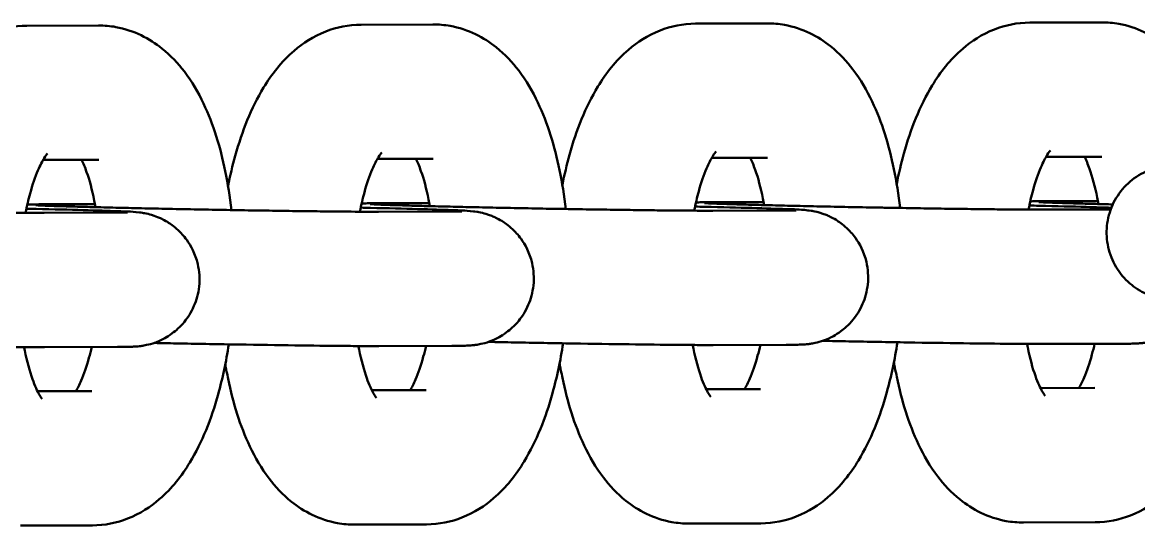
# Model space of a CAD drawing. Header units: millimetres. Extents: x 170 to 5770, y -1450 to 5650.
# Drawn here: x 1916.01 to 1965.89, y 2087.52 to 2110 of the extents above; entities that cross this region are included whole.
import ezdxf

# ---------------------------------------------------------------- set-up
doc = ezdxf.new("R2010")
doc.units = ezdxf.units.MM
doc.header["$LTSCALE"] = 10
doc.layers.add('Viditelná (ISO)', color=7, linetype='Continuous', lineweight=50)

# ---------------------------------------------------------------- blocks, each defined once
blk = doc.blocks.new('VVZ-VH101-2')
at = {"layer": 'Viditelná (ISO)'}
for p, q in [((1794.236, -3540), (1791.025, -3540.011)), ((1749.415, -3540.141), (1746.204, -3540.151)), ((1764.355, -3540.094), (1761.144, -3540.104)), ((1779.295, -3540.047), (1776.084, -3540.057)), ((1794.254, -3546), (1791.755, -3546.008)), ((1749.433, -3546.14), (1746.934, -3546.148)), ((1764.374, -3546.094), (1761.874, -3546.102)), ((1779.314, -3546.047), (1776.814, -3546.055)), ((1791.767, -3547.987), (1794.072, -3547.98)), ((1746.946, -3548.127), (1749.251, -3548.12)), ((1750.238, -3548.496), (1746.98, -3548.506)), ((1761.886, -3548.08), (1764.191, -3548.073)), ((1765.178, -3548.449), (1761.921, -3548.459)), ((1776.826, -3548.033), (1779.132, -3548.026)), ((1780.118, -3548.402), (1776.861, -3548.412)), ((1794.646, -3548.357), (1791.801, -3548.366)), ((1750.256, -3554.496), (1746.998, -3554.506)), ((1765.196, -3554.449), (1761.939, -3554.459)), ((1780.137, -3554.402), (1776.879, -3554.412)), ((1795.077, -3554.356), (1791.819, -3554.366)), ((1746.685, -3556.478), (1749.117, -3556.47)), ((1761.626, -3556.431), (1764.057, -3556.424)), ((1776.566, -3556.385), (1778.998, -3556.377)), ((1791.506, -3556.338), (1793.938, -3556.33)), ((1745.925, -3562.48), (1749.136, -3562.47)), ((1760.865, -3562.434), (1764.076, -3562.424)), ((1775.806, -3562.387), (1779.017, -3562.377)), ((1790.746, -3562.34), (1793.957, -3562.33))]:
    blk.add_line(p, q, dxfattribs=at)
for points, knots in [([(1791.025, -3540.011), (1790.472, -3540.012), (1789.926, -3540.127), (1788.893, -3540.532), (1788.426, -3540.839), (1787.459, -3541.67), (1787.03, -3542.228), (1786.11, -3543.74), (1785.71, -3544.759), (1785.28, -3546.304), (1785.173, -3546.757), (1785.082, -3547.22)], [0, 0, 0, 0, 0.153086, 0.153086, 0.32941, 0.32941, 0.586642, 0.586642, 0.985112, 0.985112, 1.143484, 1.143484, 1.143484, 1.143484]), ([(1799.861, -3546.336), (1799.641, -3545.319), (1799.342, -3544.366), (1798.687, -3542.99), (1798.411, -3542.513), (1797.788, -3541.693), (1797.462, -3541.34), (1796.519, -3540.586), (1795.815, -3540.214), (1794.755, -3540.023), (1794.495, -3540), (1794.236, -3540)], [5.250578, 5.250578, 5.250578, 5.250578, 5.609649, 5.609649, 5.814278, 5.814278, 5.981726, 5.981726, 6.211342, 6.211342, 6.283185, 6.283185, 6.283185, 6.283185]), ([(1746.204, -3540.151), (1745.651, -3540.152), (1745.105, -3540.267), (1744.073, -3540.672), (1743.605, -3540.979), (1742.638, -3541.81), (1742.209, -3542.368), (1741.289, -3543.88), (1740.89, -3544.899), (1740.459, -3546.444), (1740.352, -3546.897), (1740.261, -3547.36)], [0, 0, 0, 0, 0.153086, 0.153086, 0.32941, 0.32941, 0.586642, 0.586642, 0.985112, 0.985112, 1.143484, 1.143484, 1.143484, 1.143484]), ([(1755.35, -3548.384), (1755.283, -3547.791), (1755.193, -3547.21), (1754.854, -3545.566), (1754.544, -3544.556), (1753.866, -3543.13), (1753.59, -3542.653), (1752.967, -3541.833), (1752.641, -3541.48), (1751.698, -3540.726), (1750.994, -3540.354), (1749.934, -3540.163), (1749.674, -3540.14), (1749.415, -3540.141)], [5.033433, 5.033433, 5.033433, 5.033433, 5.230427, 5.230427, 5.609649, 5.609649, 5.814278, 5.814278, 5.981726, 5.981726, 6.211342, 6.211342, 6.283185, 6.283185, 6.283185, 6.283185]), ([(1761.144, -3540.104), (1760.591, -3540.106), (1760.046, -3540.22), (1759.013, -3540.626), (1758.545, -3540.933), (1757.579, -3541.763), (1757.15, -3542.321), (1756.229, -3543.834), (1755.83, -3544.852), (1755.399, -3546.398), (1755.292, -3546.85), (1755.201, -3547.314)], [0, 0, 0, 0, 0.153086, 0.153086, 0.32941, 0.32941, 0.586642, 0.586642, 0.985112, 0.985112, 1.143484, 1.143484, 1.143484, 1.143484]), ([(1770.291, -3548.337), (1770.224, -3547.744), (1770.133, -3547.164), (1769.794, -3545.52), (1769.484, -3544.509), (1768.807, -3543.083), (1768.531, -3542.606), (1767.908, -3541.787), (1767.582, -3541.433), (1766.638, -3540.679), (1765.935, -3540.308), (1764.875, -3540.116), (1764.615, -3540.093), (1764.355, -3540.094)], [5.033433, 5.033433, 5.033433, 5.033433, 5.230427, 5.230427, 5.609649, 5.609649, 5.814278, 5.814278, 5.981726, 5.981726, 6.211342, 6.211342, 6.283185, 6.283185, 6.283185, 6.283185]), ([(1776.084, -3540.057), (1775.531, -3540.059), (1774.986, -3540.173), (1773.953, -3540.579), (1773.486, -3540.886), (1772.519, -3541.716), (1772.09, -3542.275), (1771.17, -3543.787), (1770.77, -3544.806), (1770.339, -3546.351), (1770.233, -3546.804), (1770.141, -3547.267)], [0, 0, 0, 0, 0.153086, 0.153086, 0.32941, 0.32941, 0.586642, 0.586642, 0.985112, 0.985112, 1.143484, 1.143484, 1.143484, 1.143484]), ([(1785.231, -3548.29), (1785.164, -3547.697), (1785.073, -3547.117), (1784.734, -3545.473), (1784.425, -3544.462), (1783.747, -3543.036), (1783.471, -3542.56), (1782.848, -3541.74), (1782.522, -3541.387), (1781.578, -3540.633), (1780.875, -3540.261), (1779.815, -3540.07), (1779.555, -3540.046), (1779.295, -3540.047)], [5.033433, 5.033433, 5.033433, 5.033433, 5.230427, 5.230427, 5.609649, 5.609649, 5.814278, 5.814278, 5.981726, 5.981726, 6.211342, 6.211342, 6.283185, 6.283185, 6.283185, 6.283185]), ([(1747.133, -3545.858), (1747.133, -3545.858), (1747.131, -3545.86), (1747.109, -3545.884), (1747.054, -3545.951), (1746.904, -3546.193), (1746.804, -3546.382), (1746.584, -3546.9), (1746.463, -3547.247), (1746.28, -3547.91), (1746.211, -3548.199), (1746.151, -3548.504)], [0.3775783, 0.3775783, 0.3775783, 0.3775783, 0.4142906, 0.4142906, 0.578281, 0.578281, 0.7672769, 0.7672769, 0.9900535, 0.9900535, 1.1406583, 1.1406583, 1.1406583, 1.1406583]), ([(1762.074, -3545.811), (1762.074, -3545.811), (1762.071, -3545.813), (1762.049, -3545.838), (1761.994, -3545.905), (1761.844, -3546.146), (1761.745, -3546.335), (1761.524, -3546.853), (1761.403, -3547.201), (1761.22, -3547.863), (1761.152, -3548.152), (1761.091, -3548.457)], [0.3775783, 0.3775783, 0.3775783, 0.3775783, 0.4142906, 0.4142906, 0.578281, 0.578281, 0.7672769, 0.7672769, 0.9900535, 0.9900535, 1.1406583, 1.1406583, 1.1406583, 1.1406583]), ([(1777.014, -3545.764), (1777.014, -3545.764), (1777.012, -3545.767), (1776.989, -3545.791), (1776.934, -3545.858), (1776.785, -3546.1), (1776.685, -3546.289), (1776.465, -3546.807), (1776.343, -3547.154), (1776.16, -3547.816), (1776.092, -3548.105), (1776.031, -3548.411)], [0.3775783, 0.3775783, 0.3775783, 0.3775783, 0.4142906, 0.4142906, 0.578281, 0.578281, 0.7672769, 0.7672769, 0.9900535, 0.9900535, 1.1406583, 1.1406583, 1.1406583, 1.1406583]), ([(1791.954, -3545.718), (1791.954, -3545.718), (1791.952, -3545.72), (1791.93, -3545.744), (1791.875, -3545.811), (1791.725, -3546.053), (1791.625, -3546.242), (1791.405, -3546.76), (1791.283, -3547.107), (1791.101, -3547.77), (1791.032, -3548.059), (1790.972, -3548.364)], [0.3775783, 0.3775783, 0.3775783, 0.3775783, 0.4142906, 0.4142906, 0.578281, 0.578281, 0.7672769, 0.7672769, 0.9900535, 0.9900535, 1.1406583, 1.1406583, 1.1406583, 1.1406583]), ([(1794.096, -3548.116), (1794.079, -3548.017), (1794.061, -3547.92), (1793.946, -3547.332), (1793.826, -3546.896), (1793.625, -3546.329), (1793.546, -3546.145), (1793.475, -3546.003)], [5.1618502, 5.1618502, 5.1618502, 5.1618502, 5.2116281, 5.2116281, 5.4704627, 5.4704627, 5.6323724, 5.6323724, 5.6323724, 5.6323724]), ([(1749.275, -3548.256), (1749.258, -3548.157), (1749.24, -3548.06), (1749.125, -3547.473), (1749.005, -3547.036), (1748.804, -3546.469), (1748.725, -3546.285), (1748.655, -3546.143)], [5.1618502, 5.1618502, 5.1618502, 5.1618502, 5.2116281, 5.2116281, 5.4704627, 5.4704627, 5.6323724, 5.6323724, 5.6323724, 5.6323724]), ([(1764.215, -3548.21), (1764.198, -3548.111), (1764.181, -3548.014), (1764.065, -3547.426), (1763.946, -3546.989), (1763.745, -3546.422), (1763.666, -3546.238), (1763.595, -3546.096)], [5.1618502, 5.1618502, 5.1618502, 5.1618502, 5.2116281, 5.2116281, 5.4704627, 5.4704627, 5.6323724, 5.6323724, 5.6323724, 5.6323724]), ([(1779.156, -3548.163), (1779.139, -3548.064), (1779.121, -3547.967), (1779.005, -3547.379), (1778.886, -3546.943), (1778.685, -3546.375), (1778.606, -3546.191), (1778.535, -3546.05)], [5.1618502, 5.1618502, 5.1618502, 5.1618502, 5.2116281, 5.2116281, 5.4704627, 5.4704627, 5.6323724, 5.6323724, 5.6323724, 5.6323724]), ([(1797.528, -3552.391), (1797.505, -3552.391), (1797.484, -3552.391), (1797.438, -3552.391), (1797.416, -3552.391), (1797.362, -3552.389), (1797.349, -3552.389), (1797.318, -3552.387), (1797.301, -3552.386), (1797.241, -3552.383), (1797.191, -3552.379), (1797.042, -3552.362), (1796.936, -3552.346), (1796.627, -3552.279), (1796.424, -3552.213), (1795.968, -3552.007), (1795.72, -3551.849), (1795.26, -3551.452), (1795.05, -3551.201), (1794.723, -3550.654), (1794.603, -3550.35), (1794.465, -3549.728), (1794.446, -3549.402), (1794.511, -3548.768), (1794.596, -3548.452), (1794.856, -3547.871), (1795.036, -3547.598), (1795.467, -3547.128), (1795.723, -3546.926), (1796.139, -3546.694), (1796.283, -3546.628), (1796.578, -3546.519), (1796.731, -3546.477), (1796.937, -3546.436), (1796.993, -3546.427), (1797.095, -3546.412), (1797.143, -3546.407), (1797.202, -3546.401), (1797.219, -3546.4), (1797.295, -3546.394), (1797.322, -3546.393), (1797.39, -3546.39), (1797.42, -3546.389), (1797.565, -3546.384), (1797.715, -3546.381), (1798.295, -3546.368), (1798.85, -3546.356), (1800.128, -3546.331), (1800.831, -3546.318), (1802.354, -3546.289), (1803.193, -3546.274), (1804.901, -3546.244), (1805.792, -3546.229), (1807.514, -3546.199), (1808.367, -3546.185), (1809.93, -3546.159), (1810.66, -3546.148), (1811.906, -3546.129), (1812.438, -3546.121), (1813.244, -3546.11), (1813.519, -3546.107), (1813.698, -3546.106), (1813.713, -3546.106), (1813.729, -3546.106)], [0, 0, 0, 0, 0.039337, 0.039337, 0.068948, 0.068948, 0.076841, 0.076841, 0.084758, 0.084758, 0.100846, 0.100846, 0.132709, 0.132709, 0.196079, 0.196079, 0.282696, 0.282696, 0.378323, 0.378323, 0.473906, 0.473906, 0.569501, 0.569501, 0.665096, 0.665096, 0.760691, 0.760691, 0.856282, 0.856282, 0.903554, 0.903554, 0.950706, 0.950706, 0.967761, 0.967761, 0.983739, 0.983739, 0.991659, 0.991659, 1.024165, 1.024165, 1.087146, 1.087146, 1.263406, 1.263406, 1.569696, 1.569696, 1.83183, 1.83183, 2.092884, 2.092884, 2.353579, 2.353579, 2.614196, 2.614196, 2.874869, 2.874869, 3.135823, 3.135823, 3.397924, 3.397924, 3.424439, 3.424439, 3.424439, 3.424439]), ([(1791.05, -3547.998), (1791.062, -3547.997), (1791.074, -3547.997), (1791.285, -3547.989), (1791.481, -3547.988), (1791.767, -3547.987)], [2.876651, 2.876651, 2.876651, 2.876651, 2.8916677, 2.8916677, 3.1415927, 3.1415927, 3.1415927, 3.1415927]), ([(1746.98, -3548.506), (1746.681, -3548.507), (1746.266, -3548.505), (1745.626, -3548.501), (1745.484, -3548.499), (1745.187, -3548.497), (1745.032, -3548.495), (1744.709, -3548.492), (1744.542, -3548.49), (1744.2, -3548.486), (1744.026, -3548.484), (1743.665, -3548.48), (1743.479, -3548.477), (1743.097, -3548.472), (1742.9, -3548.47), (1742.501, -3548.464), (1742.297, -3548.461), (1741.888, -3548.455), (1741.682, -3548.451), (1741.266, -3548.445), (1741.055, -3548.441), (1740.628, -3548.434), (1740.412, -3548.431), (1739.978, -3548.423), (1739.761, -3548.419), (1739.328, -3548.411), (1739.114, -3548.407), (1738.685, -3548.399), (1738.472, -3548.395), (1738.045, -3548.387), (1737.832, -3548.382), (1737.409, -3548.374), (1737.2, -3548.369), (1736.789, -3548.361), (1736.588, -3548.356), (1736.193, -3548.348), (1735.999, -3548.343), (1735.617, -3548.334), (1735.428, -3548.33), (1735.06, -3548.321), (1734.881, -3548.317), (1734.536, -3548.308), (1734.369, -3548.304), (1734.048, -3548.295), (1733.894, -3548.291), (1733.597, -3548.283), (1733.453, -3548.279), (1733.179, -3548.271), (1733.049, -3548.267), (1732.805, -3548.259), (1732.691, -3548.256), (1732.481, -3548.249), (1732.386, -3548.245), (1732.208, -3548.239), (1732.126, -3548.236), (1731.979, -3548.23), (1731.914, -3548.227), (1731.803, -3548.221), (1731.758, -3548.219), (1731.689, -3548.215), (1731.665, -3548.213), (1731.665, -3548.213)], [0, 0, 0, 0, 0.291065, 0.291065, 0.369031, 0.369031, 0.447961, 0.447961, 0.526863, 0.526863, 0.604755, 0.604755, 0.683697, 0.683697, 0.763647, 0.763647, 0.843586, 0.843586, 0.922499, 0.922499, 1.001678, 1.001678, 1.081879, 1.081879, 1.162078, 1.162078, 1.241252, 1.241252, 1.320455, 1.320455, 1.400689, 1.400689, 1.48093, 1.48093, 1.56015, 1.56015, 1.639213, 1.639213, 1.719318, 1.719318, 1.799442, 1.799442, 1.878555, 1.878555, 1.957073, 1.957073, 2.036659, 2.036659, 2.116295, 2.116295, 2.194939, 2.194939, 2.270754, 2.270754, 2.347787, 2.347787, 2.425062, 2.425062, 2.501304, 2.501304, 2.58091, 2.58091, 2.58091, 2.58091]), ([(1746.188, -3548.323), (1746.335, -3548.326), (1746.479, -3548.329), (1747.401, -3548.351), (1748.115, -3548.368), (1749.348, -3548.403), (1749.864, -3548.419), (1750.678, -3548.45), (1750.788, -3548.438), (1751.272, -3548.495), (1751.314, -3548.5), (1751.431, -3548.518), (1751.499, -3548.529), (1751.715, -3548.581), (1751.826, -3548.605), (1752.155, -3548.739), (1752.291, -3548.796), (1752.619, -3548.997), (1752.779, -3549.104), (1753.09, -3549.396), (1753.22, -3549.532), (1753.54, -3549.974), (1753.739, -3550.337), (1753.919, -3551.108), (1753.944, -3551.459), (1753.874, -3552.114), (1753.788, -3552.414), (1753.552, -3552.962), (1753.397, -3553.193), (1753.049, -3553.621), (1752.863, -3553.776), (1752.455, -3554.078), (1752.276, -3554.161), (1751.883, -3554.335), (1751.751, -3554.365), (1751.523, -3554.422), (1751.448, -3554.434), (1751.324, -3554.454), (1751.279, -3554.46), (1751.186, -3554.47), (1751.146, -3554.474), (1751.036, -3554.482), (1750.986, -3554.484), (1750.737, -3554.494), (1750.542, -3554.495), (1750.256, -3554.496)], [4.72633, 4.72633, 4.72633, 4.72633, 4.785175, 4.785175, 5.107075, 5.107075, 5.432063, 5.432063, 5.779215, 5.779215, 5.807005, 5.807005, 5.83185, 5.83185, 5.848936, 5.848936, 5.857274, 5.857274, 5.862769, 5.862769, 5.866038, 5.866038, 5.870662, 5.870662, 5.873803, 5.873803, 5.876779, 5.876779, 5.880228, 5.880228, 5.884991, 5.884991, 5.892836, 5.892836, 5.907239, 5.907239, 5.924497, 5.924497, 5.943028, 5.943028, 5.970649, 5.970649, 6.03326, 6.03326, 6.283185, 6.283185, 6.283185, 6.283185]), ([(1746.229, -3548.138), (1746.241, -3548.138), (1746.253, -3548.137), (1746.464, -3548.129), (1746.66, -3548.128), (1746.946, -3548.127)], [2.876651, 2.876651, 2.876651, 2.876651, 2.8916677, 2.8916677, 3.1415927, 3.1415927, 3.1415927, 3.1415927]), ([(1761.921, -3548.459), (1761.621, -3548.46), (1761.206, -3548.459), (1760.566, -3548.454), (1760.425, -3548.453), (1760.128, -3548.45), (1759.972, -3548.449), (1759.649, -3548.445), (1759.482, -3548.444), (1759.141, -3548.44), (1758.966, -3548.438), (1758.605, -3548.433), (1758.419, -3548.431), (1758.037, -3548.426), (1757.841, -3548.423), (1757.441, -3548.417), (1757.238, -3548.414), (1756.829, -3548.408), (1756.623, -3548.405), (1756.206, -3548.398), (1755.995, -3548.395), (1755.568, -3548.388), (1755.352, -3548.384), (1754.918, -3548.376), (1754.701, -3548.372), (1754.269, -3548.365), (1754.054, -3548.361), (1753.626, -3548.352), (1753.412, -3548.348), (1752.985, -3548.34), (1752.772, -3548.336), (1752.349, -3548.327), (1752.14, -3548.323), (1751.73, -3548.314), (1751.529, -3548.31), (1751.133, -3548.301), (1750.939, -3548.296), (1750.557, -3548.288), (1750.368, -3548.283), (1750.001, -3548.274), (1749.821, -3548.27), (1749.476, -3548.261), (1749.309, -3548.257), (1748.989, -3548.249), (1748.835, -3548.245), (1748.537, -3548.236), (1748.393, -3548.232), (1748.119, -3548.224), (1747.989, -3548.22), (1747.745, -3548.213), (1747.631, -3548.209), (1747.422, -3548.202), (1747.326, -3548.199), (1747.148, -3548.192), (1747.066, -3548.189), (1746.919, -3548.183), (1746.854, -3548.18), (1746.744, -3548.175), (1746.698, -3548.172), (1746.629, -3548.168), (1746.606, -3548.167), (1746.606, -3548.167)], [0, 0, 0, 0, 0.291065, 0.291065, 0.369031, 0.369031, 0.447961, 0.447961, 0.526863, 0.526863, 0.604755, 0.604755, 0.683697, 0.683697, 0.763647, 0.763647, 0.843586, 0.843586, 0.922499, 0.922499, 1.001678, 1.001678, 1.081879, 1.081879, 1.162078, 1.162078, 1.241252, 1.241252, 1.320455, 1.320455, 1.400689, 1.400689, 1.48093, 1.48093, 1.56015, 1.56015, 1.639213, 1.639213, 1.719318, 1.719318, 1.799442, 1.799442, 1.878555, 1.878555, 1.957073, 1.957073, 2.036659, 2.036659, 2.116295, 2.116295, 2.194939, 2.194939, 2.270754, 2.270754, 2.347787, 2.347787, 2.425062, 2.425062, 2.501304, 2.501304, 2.58091, 2.58091, 2.58091, 2.58091]), ([(1750.705, -3548.49), (1750.705, -3548.49), (1750.701, -3548.49), (1750.668, -3548.492), (1750.584, -3548.493), (1750.404, -3548.495), (1750.326, -3548.496), (1750.238, -3548.496)], [6.0234812, 6.0234812, 6.0234812, 6.0234812, 6.0517517, 6.0517517, 6.197238, 6.197238, 6.2831853, 6.2831853, 6.2831853, 6.2831853]), ([(1761.128, -3548.276), (1761.275, -3548.279), (1761.42, -3548.283), (1762.342, -3548.304), (1763.056, -3548.322), (1764.288, -3548.356), (1764.804, -3548.372), (1765.618, -3548.403), (1765.729, -3548.392), (1766.212, -3548.448), (1766.254, -3548.453), (1766.372, -3548.472), (1766.439, -3548.482), (1766.655, -3548.535), (1766.766, -3548.559), (1767.095, -3548.692), (1767.231, -3548.75), (1767.56, -3548.951), (1767.719, -3549.057), (1768.031, -3549.349), (1768.16, -3549.486), (1768.481, -3549.928), (1768.679, -3550.291), (1768.859, -3551.061), (1768.884, -3551.412), (1768.814, -3552.067), (1768.729, -3552.368), (1768.492, -3552.915), (1768.337, -3553.147), (1767.989, -3553.574), (1767.804, -3553.729), (1767.395, -3554.032), (1767.217, -3554.114), (1766.824, -3554.289), (1766.691, -3554.318), (1766.463, -3554.375), (1766.389, -3554.388), (1766.264, -3554.408), (1766.22, -3554.413), (1766.126, -3554.424), (1766.087, -3554.427), (1765.976, -3554.435), (1765.926, -3554.437), (1765.678, -3554.447), (1765.482, -3554.448), (1765.196, -3554.449)], [4.72633, 4.72633, 4.72633, 4.72633, 4.785175, 4.785175, 5.107075, 5.107075, 5.432063, 5.432063, 5.779215, 5.779215, 5.807005, 5.807005, 5.83185, 5.83185, 5.848936, 5.848936, 5.857274, 5.857274, 5.862769, 5.862769, 5.866038, 5.866038, 5.870662, 5.870662, 5.873803, 5.873803, 5.876779, 5.876779, 5.880228, 5.880228, 5.884991, 5.884991, 5.892836, 5.892836, 5.907239, 5.907239, 5.924497, 5.924497, 5.943028, 5.943028, 5.970649, 5.970649, 6.03326, 6.03326, 6.283185, 6.283185, 6.283185, 6.283185]), ([(1761.169, -3548.091), (1761.182, -3548.091), (1761.194, -3548.09), (1761.404, -3548.082), (1761.6, -3548.081), (1761.886, -3548.08)], [2.876651, 2.876651, 2.876651, 2.876651, 2.8916677, 2.8916677, 3.1415927, 3.1415927, 3.1415927, 3.1415927]), ([(1776.861, -3548.412), (1776.562, -3548.413), (1776.147, -3548.412), (1775.507, -3548.407), (1775.365, -3548.406), (1775.068, -3548.403), (1774.912, -3548.402), (1774.59, -3548.399), (1774.423, -3548.397), (1774.081, -3548.393), (1773.906, -3548.391), (1773.546, -3548.386), (1773.36, -3548.384), (1772.977, -3548.379), (1772.781, -3548.376), (1772.381, -3548.37), (1772.178, -3548.367), (1771.769, -3548.361), (1771.563, -3548.358), (1771.146, -3548.351), (1770.936, -3548.348), (1770.509, -3548.341), (1770.293, -3548.337), (1769.859, -3548.33), (1769.641, -3548.326), (1769.209, -3548.318), (1768.994, -3548.314), (1768.566, -3548.306), (1768.353, -3548.302), (1767.926, -3548.293), (1767.712, -3548.289), (1767.29, -3548.28), (1767.08, -3548.276), (1766.67, -3548.267), (1766.469, -3548.263), (1766.074, -3548.254), (1765.88, -3548.25), (1765.497, -3548.241), (1765.309, -3548.237), (1764.941, -3548.228), (1764.762, -3548.223), (1764.416, -3548.215), (1764.25, -3548.21), (1763.929, -3548.202), (1763.775, -3548.198), (1763.477, -3548.19), (1763.333, -3548.186), (1763.06, -3548.178), (1762.93, -3548.174), (1762.685, -3548.166), (1762.571, -3548.162), (1762.362, -3548.155), (1762.266, -3548.152), (1762.088, -3548.145), (1762.007, -3548.142), (1761.86, -3548.136), (1761.794, -3548.133), (1761.684, -3548.128), (1761.638, -3548.126), (1761.569, -3548.122), (1761.546, -3548.12), (1761.546, -3548.12)], [0, 0, 0, 0, 0.291065, 0.291065, 0.369031, 0.369031, 0.447961, 0.447961, 0.526863, 0.526863, 0.604755, 0.604755, 0.683697, 0.683697, 0.763647, 0.763647, 0.843586, 0.843586, 0.922499, 0.922499, 1.001678, 1.001678, 1.081879, 1.081879, 1.162078, 1.162078, 1.241252, 1.241252, 1.320455, 1.320455, 1.400689, 1.400689, 1.48093, 1.48093, 1.56015, 1.56015, 1.639213, 1.639213, 1.719318, 1.719318, 1.799442, 1.799442, 1.878555, 1.878555, 1.957073, 1.957073, 2.036659, 2.036659, 2.116295, 2.116295, 2.194939, 2.194939, 2.270754, 2.270754, 2.347787, 2.347787, 2.425062, 2.425062, 2.501304, 2.501304, 2.58091, 2.58091, 2.58091, 2.58091]), ([(1765.645, -3548.444), (1765.645, -3548.444), (1765.642, -3548.444), (1765.608, -3548.445), (1765.524, -3548.447), (1765.345, -3548.448), (1765.266, -3548.449), (1765.178, -3548.449)], [6.0234812, 6.0234812, 6.0234812, 6.0234812, 6.0517517, 6.0517517, 6.197238, 6.197238, 6.2831853, 6.2831853, 6.2831853, 6.2831853]), ([(1776.069, -3548.229), (1776.215, -3548.233), (1776.36, -3548.236), (1777.282, -3548.257), (1777.996, -3548.275), (1779.229, -3548.309), (1779.744, -3548.326), (1780.559, -3548.356), (1780.669, -3548.345), (1781.152, -3548.401), (1781.194, -3548.406), (1781.312, -3548.425), (1781.379, -3548.435), (1781.596, -3548.488), (1781.706, -3548.512), (1782.036, -3548.645), (1782.172, -3548.703), (1782.5, -3548.904), (1782.659, -3549.011), (1782.971, -3549.302), (1783.1, -3549.439), (1783.421, -3549.881), (1783.62, -3550.244), (1783.8, -3551.015), (1783.824, -3551.366), (1783.755, -3552.02), (1783.669, -3552.321), (1783.432, -3552.868), (1783.278, -3553.1), (1782.929, -3553.528), (1782.744, -3553.683), (1782.335, -3553.985), (1782.157, -3554.068), (1781.764, -3554.242), (1781.632, -3554.272), (1781.403, -3554.329), (1781.329, -3554.341), (1781.205, -3554.361), (1781.16, -3554.366), (1781.066, -3554.377), (1781.027, -3554.38), (1780.917, -3554.389), (1780.867, -3554.391), (1780.618, -3554.4), (1780.422, -3554.402), (1780.137, -3554.402)], [4.72633, 4.72633, 4.72633, 4.72633, 4.785175, 4.785175, 5.107075, 5.107075, 5.432063, 5.432063, 5.779215, 5.779215, 5.807005, 5.807005, 5.83185, 5.83185, 5.848936, 5.848936, 5.857274, 5.857274, 5.862769, 5.862769, 5.866038, 5.866038, 5.870662, 5.870662, 5.873803, 5.873803, 5.876779, 5.876779, 5.880228, 5.880228, 5.884991, 5.884991, 5.892836, 5.892836, 5.907239, 5.907239, 5.924497, 5.924497, 5.943028, 5.943028, 5.970649, 5.970649, 6.03326, 6.03326, 6.283185, 6.283185, 6.283185, 6.283185]), ([(1776.109, -3548.045), (1776.122, -3548.044), (1776.134, -3548.044), (1776.345, -3548.035), (1776.54, -3548.034), (1776.826, -3548.033)], [2.876651, 2.876651, 2.876651, 2.876651, 2.8916677, 2.8916677, 3.1415927, 3.1415927, 3.1415927, 3.1415927]), ([(1791.801, -3548.366), (1791.502, -3548.367), (1791.087, -3548.365), (1790.447, -3548.361), (1790.305, -3548.359), (1790.008, -3548.357), (1789.852, -3548.355), (1789.53, -3548.352), (1789.363, -3548.35), (1789.021, -3548.346), (1788.847, -3548.344), (1788.486, -3548.34), (1788.3, -3548.337), (1787.918, -3548.332), (1787.721, -3548.329), (1787.322, -3548.324), (1787.118, -3548.321), (1786.709, -3548.315), (1786.503, -3548.311), (1786.087, -3548.305), (1785.876, -3548.301), (1785.449, -3548.294), (1785.233, -3548.29), (1784.799, -3548.283), (1784.582, -3548.279), (1784.149, -3548.271), (1783.934, -3548.267), (1783.506, -3548.259), (1783.293, -3548.255), (1782.866, -3548.247), (1782.653, -3548.242), (1782.23, -3548.234), (1782.021, -3548.229), (1781.61, -3548.221), (1781.409, -3548.216), (1781.014, -3548.207), (1780.82, -3548.203), (1780.437, -3548.194), (1780.249, -3548.19), (1779.881, -3548.181), (1779.702, -3548.177), (1779.356, -3548.168), (1779.19, -3548.164), (1778.869, -3548.155), (1778.715, -3548.151), (1778.417, -3548.143), (1778.274, -3548.139), (1778, -3548.131), (1777.87, -3548.127), (1777.626, -3548.119), (1777.512, -3548.116), (1777.302, -3548.109), (1777.206, -3548.105), (1777.029, -3548.099), (1776.947, -3548.096), (1776.8, -3548.09), (1776.735, -3548.087), (1776.624, -3548.081), (1776.579, -3548.079), (1776.51, -3548.075), (1776.486, -3548.073), (1776.486, -3548.073)], [0, 0, 0, 0, 0.291065, 0.291065, 0.369031, 0.369031, 0.447961, 0.447961, 0.526863, 0.526863, 0.604755, 0.604755, 0.683697, 0.683697, 0.763647, 0.763647, 0.843586, 0.843586, 0.922499, 0.922499, 1.001678, 1.001678, 1.081879, 1.081879, 1.162078, 1.162078, 1.241252, 1.241252, 1.320455, 1.320455, 1.400689, 1.400689, 1.48093, 1.48093, 1.56015, 1.56015, 1.639213, 1.639213, 1.719318, 1.719318, 1.799442, 1.799442, 1.878555, 1.878555, 1.957073, 1.957073, 2.036659, 2.036659, 2.116295, 2.116295, 2.194939, 2.194939, 2.270754, 2.270754, 2.347787, 2.347787, 2.425062, 2.425062, 2.501304, 2.501304, 2.58091, 2.58091, 2.58091, 2.58091]), ([(1780.585, -3548.397), (1780.585, -3548.397), (1780.582, -3548.397), (1780.548, -3548.398), (1780.465, -3548.4), (1780.285, -3548.402), (1780.207, -3548.402), (1780.118, -3548.402)], [6.0234812, 6.0234812, 6.0234812, 6.0234812, 6.0517517, 6.0517517, 6.197238, 6.197238, 6.2831853, 6.2831853, 6.2831853, 6.2831853]), ([(1791.009, -3548.183), (1791.155, -3548.186), (1791.3, -3548.189), (1792.222, -3548.211), (1792.936, -3548.228), (1793.976, -3548.257), (1794.354, -3548.269), (1794.676, -3548.28)], [4.7263303, 4.7263303, 4.7263303, 4.7263303, 4.7851748, 4.7851748, 5.1070749, 5.1070749, 5.330886, 5.330886, 5.330886, 5.330886]), ([(1794.739, -3548.132), (1794.471, -3548.126), (1794.214, -3548.119), (1793.81, -3548.109), (1793.656, -3548.105), (1793.358, -3548.096), (1793.214, -3548.092), (1792.94, -3548.084), (1792.81, -3548.08), (1792.566, -3548.073), (1792.452, -3548.069), (1792.242, -3548.062), (1792.147, -3548.059), (1791.969, -3548.052), (1791.887, -3548.049), (1791.74, -3548.043), (1791.675, -3548.04), (1791.565, -3548.035), (1791.519, -3548.032), (1791.45, -3548.028), (1791.426, -3548.027), (1791.426, -3548.027)], [1.7584619, 1.7584619, 1.7584619, 1.7584619, 1.8785546, 1.8785546, 1.9570735, 1.9570735, 2.0366586, 2.0366586, 2.1162946, 2.1162946, 2.1949393, 2.1949393, 2.2707545, 2.2707545, 2.3477874, 2.3477874, 2.4250616, 2.4250616, 2.5013037, 2.5013037, 2.5809095, 2.5809095, 2.5809095, 2.5809095]), ([(1798.555, -3552.39), (1798.537, -3552.438), (1798.519, -3552.483), (1798.373, -3552.822), (1798.218, -3553.053), (1797.87, -3553.481), (1797.684, -3553.636), (1797.276, -3553.938), (1797.097, -3554.021), (1796.704, -3554.195), (1796.572, -3554.225), (1796.344, -3554.282), (1796.269, -3554.294), (1796.145, -3554.314), (1796.1, -3554.32), (1796.006, -3554.33), (1795.967, -3554.333), (1795.857, -3554.342), (1795.807, -3554.344), (1795.558, -3554.354), (1795.363, -3554.355), (1795.077, -3554.356)], [5.8762566, 5.8762566, 5.8762566, 5.8762566, 5.8767786, 5.8767786, 5.8802283, 5.8802283, 5.8849909, 5.8849909, 5.8928358, 5.8928358, 5.9072389, 5.9072389, 5.9244972, 5.9244972, 5.9430281, 5.9430281, 5.9706492, 5.9706492, 6.0332604, 6.0332604, 6.2831853, 6.2831853, 6.2831853, 6.2831853]), ([(1746.998, -3554.506), (1746.898, -3554.506), (1746.789, -3554.506), (1746.552, -3554.506), (1746.423, -3554.505), (1746.148, -3554.504), (1746.002, -3554.503), (1745.696, -3554.501), (1745.536, -3554.5), (1744.749, -3554.493), (1744.028, -3554.485), (1742.46, -3554.464), (1741.614, -3554.451), (1739.88, -3554.423), (1738.992, -3554.406), (1737.728, -3554.382), (1737.336, -3554.374), (1736.952, -3554.365)], [0, 0, 0, 0, 0.087799, 0.087799, 0.177001, 0.177001, 0.266312, 0.266312, 0.354363, 0.354363, 0.679377, 0.679377, 1.00127, 1.00127, 1.322425, 1.322425, 1.4699, 1.4699, 1.4699, 1.4699]), ([(1748.406, -3556.473), (1748.476, -3556.35), (1748.556, -3556.191), (1748.756, -3555.721), (1748.877, -3555.374), (1749.029, -3554.826), (1749.069, -3554.665), (1749.107, -3554.499)], [3.7576792, 3.7576792, 3.7576792, 3.7576792, 3.9088696, 3.9088696, 4.1316462, 4.1316462, 4.2178425, 4.2178425, 4.2178425, 4.2178425]), ([(1749.136, -3562.47), (1749.689, -3562.469), (1750.234, -3562.354), (1751.267, -3561.949), (1751.735, -3561.642), (1752.702, -3560.811), (1753.13, -3560.253), (1754.051, -3558.741), (1754.45, -3557.722), (1754.957, -3555.903), (1755.115, -3555.154), (1755.232, -3554.383)], [3.141593, 3.141593, 3.141593, 3.141593, 3.294679, 3.294679, 3.471003, 3.471003, 3.728234, 3.728234, 4.126704, 4.126704, 4.383773, 4.383773, 4.383773, 4.383773]), ([(1761.939, -3554.459), (1761.838, -3554.459), (1761.729, -3554.459), (1761.492, -3554.459), (1761.363, -3554.459), (1761.089, -3554.457), (1760.943, -3554.457), (1760.636, -3554.455), (1760.476, -3554.453), (1759.69, -3554.447), (1758.968, -3554.439), (1757.4, -3554.418), (1756.554, -3554.405), (1754.82, -3554.376), (1753.932, -3554.36), (1752.669, -3554.335), (1752.276, -3554.327), (1751.892, -3554.319)], [0, 0, 0, 0, 0.087799, 0.087799, 0.177001, 0.177001, 0.266312, 0.266312, 0.354363, 0.354363, 0.679377, 0.679377, 1.00127, 1.00127, 1.322425, 1.322425, 1.4699, 1.4699, 1.4699, 1.4699]), ([(1761.03, -3554.457), (1761.039, -3554.508), (1761.049, -3554.559), (1761.155, -3555.102), (1761.275, -3555.538), (1761.507, -3556.193), (1761.619, -3556.431), (1761.777, -3556.705), (1761.83, -3556.768), (1761.831, -3556.769), (1761.831, -3556.769), (1761.831, -3556.769)], [2.0438231, 2.0438231, 2.0438231, 2.0438231, 2.0700355, 2.0700355, 2.32887, 2.32887, 2.5557634, 2.5557634, 2.7425278, 2.7425278, 2.7441681, 2.7441681, 2.7441681, 2.7441681]), ([(1763.346, -3556.426), (1763.416, -3556.304), (1763.496, -3556.145), (1763.696, -3555.674), (1763.818, -3555.327), (1763.969, -3554.779), (1764.009, -3554.619), (1764.048, -3554.453)], [3.7576792, 3.7576792, 3.7576792, 3.7576792, 3.9088696, 3.9088696, 4.1316462, 4.1316462, 4.2178425, 4.2178425, 4.2178425, 4.2178425]), ([(1764.076, -3562.424), (1764.629, -3562.422), (1765.175, -3562.308), (1766.208, -3561.902), (1766.675, -3561.595), (1767.642, -3560.765), (1768.071, -3560.206), (1768.991, -3558.694), (1769.391, -3557.675), (1769.898, -3555.856), (1770.055, -3555.107), (1770.172, -3554.336)], [3.141593, 3.141593, 3.141593, 3.141593, 3.294679, 3.294679, 3.471003, 3.471003, 3.728234, 3.728234, 4.126704, 4.126704, 4.383773, 4.383773, 4.383773, 4.383773]), ([(1776.879, -3554.412), (1776.779, -3554.413), (1776.67, -3554.413), (1776.432, -3554.412), (1776.304, -3554.412), (1776.029, -3554.411), (1775.883, -3554.41), (1775.577, -3554.408), (1775.416, -3554.407), (1774.63, -3554.4), (1773.909, -3554.392), (1772.34, -3554.371), (1771.495, -3554.358), (1769.761, -3554.329), (1768.872, -3554.313), (1767.609, -3554.288), (1767.216, -3554.28), (1766.832, -3554.272)], [0, 0, 0, 0, 0.087799, 0.087799, 0.177001, 0.177001, 0.266312, 0.266312, 0.354363, 0.354363, 0.679377, 0.679377, 1.00127, 1.00127, 1.322425, 1.322425, 1.4699, 1.4699, 1.4699, 1.4699]), ([(1775.97, -3554.41), (1775.979, -3554.462), (1775.989, -3554.512), (1776.096, -3555.055), (1776.215, -3555.492), (1776.447, -3556.147), (1776.56, -3556.385), (1776.717, -3556.658), (1776.771, -3556.721), (1776.772, -3556.722), (1776.772, -3556.722), (1776.772, -3556.722)], [2.0438231, 2.0438231, 2.0438231, 2.0438231, 2.0700355, 2.0700355, 2.32887, 2.32887, 2.5557634, 2.5557634, 2.7425278, 2.7425278, 2.7441681, 2.7441681, 2.7441681, 2.7441681]), ([(1778.287, -3556.379), (1778.357, -3556.257), (1778.436, -3556.098), (1778.636, -3555.628), (1778.758, -3555.28), (1778.909, -3554.732), (1778.95, -3554.572), (1778.988, -3554.406)], [3.7576792, 3.7576792, 3.7576792, 3.7576792, 3.9088696, 3.9088696, 4.1316462, 4.1316462, 4.2178425, 4.2178425, 4.2178425, 4.2178425]), ([(1779.017, -3562.377), (1779.57, -3562.375), (1780.115, -3562.261), (1781.148, -3561.855), (1781.615, -3561.548), (1782.582, -3560.718), (1783.011, -3560.159), (1783.931, -3558.647), (1784.331, -3557.629), (1784.838, -3555.809), (1784.995, -3555.061), (1785.113, -3554.289)], [3.141593, 3.141593, 3.141593, 3.141593, 3.294679, 3.294679, 3.471003, 3.471003, 3.728234, 3.728234, 4.126704, 4.126704, 4.383773, 4.383773, 4.383773, 4.383773]), ([(1791.819, -3554.366), (1791.719, -3554.366), (1791.61, -3554.366), (1791.373, -3554.366), (1791.244, -3554.365), (1790.969, -3554.364), (1790.823, -3554.363), (1790.517, -3554.361), (1790.357, -3554.36), (1789.57, -3554.353), (1788.849, -3554.345), (1787.281, -3554.324), (1786.435, -3554.311), (1784.701, -3554.282), (1783.813, -3554.266), (1782.549, -3554.241), (1782.157, -3554.233), (1781.773, -3554.225)], [0, 0, 0, 0, 0.087799, 0.087799, 0.177001, 0.177001, 0.266312, 0.266312, 0.354363, 0.354363, 0.679377, 0.679377, 1.00127, 1.00127, 1.322425, 1.322425, 1.4699, 1.4699, 1.4699, 1.4699]), ([(1790.91, -3554.364), (1790.92, -3554.415), (1790.929, -3554.465), (1791.036, -3555.008), (1791.155, -3555.445), (1791.388, -3556.1), (1791.5, -3556.338), (1791.657, -3556.612), (1791.711, -3556.674), (1791.712, -3556.675), (1791.712, -3556.675), (1791.712, -3556.675)], [2.0438231, 2.0438231, 2.0438231, 2.0438231, 2.0700355, 2.0700355, 2.32887, 2.32887, 2.5557634, 2.5557634, 2.7425278, 2.7425278, 2.7441681, 2.7441681, 2.7441681, 2.7441681]), ([(1793.227, -3556.333), (1793.297, -3556.21), (1793.377, -3556.051), (1793.577, -3555.581), (1793.698, -3555.234), (1793.849, -3554.685), (1793.89, -3554.525), (1793.928, -3554.359)], [3.7576792, 3.7576792, 3.7576792, 3.7576792, 3.9088696, 3.9088696, 4.1316462, 4.1316462, 4.2178425, 4.2178425, 4.2178425, 4.2178425]), ([(1793.957, -3562.33), (1794.51, -3562.329), (1795.055, -3562.214), (1796.088, -3561.809), (1796.556, -3561.502), (1797.522, -3560.671), (1797.951, -3560.113), (1798.872, -3558.601), (1799.271, -3557.582), (1799.778, -3555.763), (1799.936, -3555.014), (1800.053, -3554.243)], [3.141593, 3.141593, 3.141593, 3.141593, 3.294679, 3.294679, 3.471003, 3.471003, 3.728234, 3.728234, 4.126704, 4.126704, 4.383773, 4.383773, 4.383773, 4.383773]), ([(1746.089, -3554.504), (1746.099, -3554.555), (1746.108, -3554.605), (1746.215, -3555.148), (1746.334, -3555.585), (1746.567, -3556.24), (1746.679, -3556.478), (1746.836, -3556.752), (1746.89, -3556.814), (1746.891, -3556.815), (1746.891, -3556.815), (1746.891, -3556.815)], [2.0438231, 2.0438231, 2.0438231, 2.0438231, 2.0700355, 2.0700355, 2.32887, 2.32887, 2.5557634, 2.5557634, 2.7425278, 2.7425278, 2.7441681, 2.7441681, 2.7441681, 2.7441681]), ([(1755.079, -3555.26), (1755.117, -3555.485), (1755.158, -3555.707), (1755.426, -3557.008), (1755.736, -3558.019), (1756.414, -3559.444), (1756.69, -3559.921), (1757.313, -3560.741), (1757.639, -3561.094), (1758.582, -3561.848), (1759.286, -3562.22), (1760.346, -3562.411), (1760.606, -3562.435), (1760.865, -3562.434)], [2.012007, 2.012007, 2.012007, 2.012007, 2.088834, 2.088834, 2.468056, 2.468056, 2.672685, 2.672685, 2.840134, 2.840134, 3.069749, 3.069749, 3.141593, 3.141593, 3.141593, 3.141593]), ([(1770.019, -3555.214), (1770.057, -3555.438), (1770.098, -3555.66), (1770.367, -3556.961), (1770.676, -3557.972), (1771.354, -3559.398), (1771.63, -3559.875), (1772.253, -3560.694), (1772.579, -3561.048), (1773.522, -3561.802), (1774.226, -3562.173), (1775.286, -3562.365), (1775.546, -3562.388), (1775.806, -3562.387)], [2.012007, 2.012007, 2.012007, 2.012007, 2.088834, 2.088834, 2.468056, 2.468056, 2.672685, 2.672685, 2.840134, 2.840134, 3.069749, 3.069749, 3.141593, 3.141593, 3.141593, 3.141593]), ([(1784.96, -3555.167), (1784.997, -3555.392), (1785.039, -3555.614), (1785.307, -3556.915), (1785.617, -3557.925), (1786.294, -3559.351), (1786.57, -3559.828), (1787.193, -3560.648), (1787.519, -3561.001), (1788.463, -3561.755), (1789.166, -3562.127), (1790.226, -3562.318), (1790.486, -3562.341), (1790.746, -3562.34)], [2.012007, 2.012007, 2.012007, 2.012007, 2.088834, 2.088834, 2.468056, 2.468056, 2.672685, 2.672685, 2.840134, 2.840134, 3.069749, 3.069749, 3.141593, 3.141593, 3.141593, 3.141593])]:
    blk.add_open_spline(points, degree=3, knots=knots, dxfattribs=at)

msp = doc.modelspace()

# ---------------------------------------------------------------- block references
msp.add_blockref('VVZ-VH101-2', (170, 5650))

doc.saveas('drawing.dxf')
